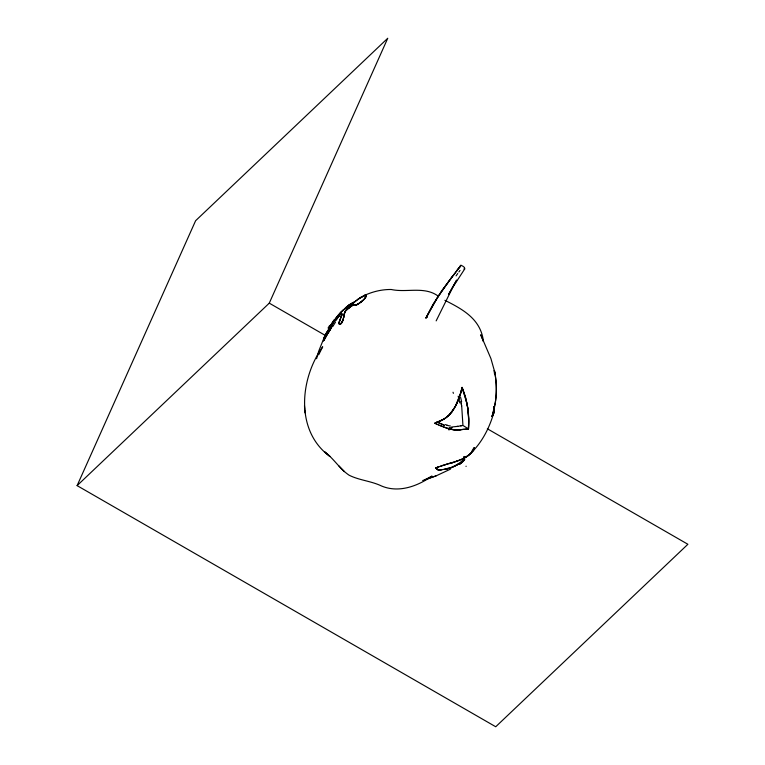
<?xml version="1.0" encoding="UTF-8"?>
<svg xmlns="http://www.w3.org/2000/svg" width="765" height="765" viewBox="0 0 765 765"><rect width="100%" height="100%" fill="white"/><g stroke="black" fill="none" stroke-linecap="round" stroke-linejoin="round"><path stroke-width="1.15" d="M333.664 320.851L334.133 320.363M467.798 408.443L468.706 418.771L468.515 428.907L462.94 425.464L461.716 406.435M343.705 317.657L344.374 313.956M344.336 314.386L344.25 315.19M346.669 309.739L344.891 311.967L344.317 314.673M338.694 316.136L340.349 314.291A2.544 0.497 -52.3 0 1 340.588 314.099L341.869 314.042A7.43 1.607 -55.3 0 1 341.907 314.444L339.526 321.128A15.214 3.089 -55.7 0 0 339.172 322.151L339.144 322.457A11.418 2.247 -56.4 0 0 339.067 323.251L339.354 324.025A20.005 3.863 -54.8 0 0 339.803 324.121L340.253 324.178A6.244 1.081 -48.6 0 0 340.415 324.159A4.867 0.813 -47.6 0 0 340.75 323.968L343.016 320.105L342.634 321.233M344.393 313.774L344.566 312.828M494.544 373.511L494.391 370.796L490.92 358.565L480.736 334.764L483.432 341.506C480.946 319.225 462.921 309.337 444.886 300.31M344.413 313.564L344.518 312.99A7.086 1.989 -47.7 0 1 344.738 312.302L344.891 311.967A3.337 0.908 -48.2 0 1 345.168 311.441L345.397 311.116M343.131 319.713L344.288 314.874M344.193 315.448L341.869 322.763M463.896 268.936L464.68 269.003L464.661 268.238A6.962 4.045 37.2 0 1 464.46 267.463L462.854 266.172A2.085 1.214 37.2 0 1 462.548 266.029L460.951 265.254L456.571 270.934M460.941 392.139L462.07 387.434L465.627 397.762L467.731 408.003M493.846 406.798L494.066 410.48A24.882 17.222 20.4 0 1 493.664 413.129L493.502 413.645A23.18 16.046 20.3 0 1 492.105 416.476L495.328 402.524A90.796 82.61 52.8 0 0 494.353 370.518L494.563 371.685M316.605 358.709L318.651 351.336L324.398 336.963M460.721 392.933L455.252 406.626M323.997 338.866L323.672 340.655A5.938 0.593 -65.1 0 0 324.035 340.109L324.494 339.268M323.7 339.717L323.423 340.874L324.236 339.727M361.032 301.821A14.076 2.964 -38.2 0 1 359.646 302.864A13.885 3.022 -38.2 0 0 361.682 301.4C363.279 300.262 366.971 297.193 365.565 295.338M365.957 296.198L365.622 295.338A7.507 1.492 -36.5 0 0 365.288 295.357M327.458 332.574L328.969 329.007M494.075 409.428L494.075 409.361A26.326 18.226 20.4 0 1 493.674 413.138C489.734 426.717 483.365 439.732 473.736 450.203M333.444 321.969L334.324 320.325M327.506 332.431L327.946 331.168M323.825 339.373L323.729 340.568M459.21 397.733L461.037 391.804A86.789 84.915 -27.1 0 0 462.07 387.434L467.004 403.748A138.197 83.586 37.7 0 1 467.855 408.912M327.573 332.22L328.673 329.399L327.114 332.201M361.682 296.887L365.622 295.338A6.474 1.301 -37.3 0 1 366.005 295.462L365.68 296.954M474.004 448.749L474.329 447.831M333.062 323.26L333.196 322.897M365.632 297.04L365.402 297.623A6.789 1.578 -42.4 0 1 365.259 297.939M458.924 398.517L456.141 404.943L452.335 411.178M341.286 316.739L341.544 316.069A10.777 2.391 -54.2 0 0 341.85 314.998L341.869 314.042M348.84 305.149L345.866 307.645L351.393 303.581M340.224 319.301L339.125 322.543A11.494 2.257 -56.4 0 0 339.067 323.318L339.364 324.044A19.488 3.768 -54.7 0 0 339.823 324.121L339.851 324.217M328.061 330.882L331.455 324.102L330.078 326.473M340.043 319.741L339.125 322.562A12.183 2.41 -56.3 0 0 339.038 323.346M341.142 317.102L340.176 319.426M340.922 317.638L341.888 314.817A8.09 1.769 -54.8 0 0 341.898 314.453M334.315 320.411L334.095 320.87L337.834 315.639L333.387 322.428M333.339 322.543L333.999 321.09M342.557 321.415L340.454 324.102M328.596 329.572L329.572 327.468M344.766 312.263L345.627 310.81A1.798 0.488 -48.4 0 1 345.847 310.561L348.706 308.085M460.903 265.302L460.712 265.704C447.898 282.103 435.314 298.876 426.325 317.752M328.797 329.093L329.772 327.057M365.469 297.47L363.461 299.957M77.112 485.622L195.611 220.722L387.759 38.25L269.27 303.15L77.112 485.622L495.73 726.75L687.888 544.278L487.362 428.782M325.249 335.835L327.602 331.322M436.155 320.879L452.765 287.334L464.69 268.993M325.316 335.701L326.091 334.104M318.67 354.845L322.696 346.765C299.765 378.809 294.936 431.03 329.992 456.514L324.771 451.924C333.846 458.684 339.727 468.926 349.127 475.218C358.737 480.047 369.772 480.908 379.65 485.134C397.264 493.741 417.059 486.607 432.024 476.088L424.718 479.827M425.904 318.211L437.475 297.509L452.01 276.853M329.705 327.191L330.289 326.091M425.914 317.81A2.744 1.128 25.4 0 1 426.029 317.638L433.067 304.346L441.998 290.404L460.712 265.704M473.592 449.648C469.06 457.556 459.689 460.463 451.455 462.844M324.723 338.866L325.689 337.145M325.555 337.375L326.005 336.571M324.436 339.373L325.058 338.264A22.309 0.507 -60 0 0 324.178 339.717M325.842 336.868L326.33 336.007M326.129 336.351L326.502 335.701M330.528 325.67L331.322 324.322M326.426 335.825L326.808 335.156M327.525 331.465L327.879 330.843M326.732 335.3L327.449 334.047M327.047 334.745L327.678 333.645M327.745 331.063L328.596 329.629M327.305 334.295L328.759 331.79M327.659 333.683L330.939 328.128M330.212 329.352L330.576 328.74M324.054 340.043L323.672 340.655M328.481 329.811L330.633 326.33M330.633 328.634L332 326.378M330.719 328.491L332.431 325.67M328.826 329.237L329.533 328.08M331.388 327.372L332.804 325.058M329.199 328.634L332.096 324.054M334.841 319.55L338.675 314.702M454.659 407.659L449.284 414.745A30.38 29.72 -27.1 0 1 443.834 419.144L434.654 423.246L438.479 424.919M333.951 320.535L333.55 321.004A15.568 1.568 -64 0 0 332.938 321.816L331.57 323.911L331.838 323.48M333.425 321.989L332.689 323.136M335.586 320.631L340.683 314.023A4.494 0.928 -53.4 0 1 341.104 313.803L341.391 313.746A8.673 1.884 -54.9 0 1 341.984 314.453M331.972 324.255L332.632 323.241A8.434 0.669 -57.3 0 0 333.081 322.543L333.798 321.386L331.742 324.599M332.192 322.926L332.88 321.912A15.405 1.501 -63.7 0 1 333.282 321.357M336.055 319.913L336.514 319.206M464.46 457.7L463.915 458.512M336.418 319.349L337.327 318.02M336.676 318.967L339.564 315.094A3.022 0.622 -52.6 0 1 340.358 314.262L340.683 314.023M464.441 457.738L461.601 461.324L457.26 464.843M456.074 275.849L457.728 273.535M458.876 271.986L460.014 270.437M341.716 322.993L340.09 324.207M333.55 320.994L334.009 320.487M345.598 310.858L345.818 310.59A2.926 0.794 -48.4 0 1 346.191 310.198L348.027 308.601M337.872 315.601L339.067 314.272M338.933 314.425L340.903 312.283M339.354 313.956L340.282 312.952M340.157 313.086L345.35 308.41M340.597 312.608L343.246 309.997M470.963 453.272L472.818 450.996L468.725 455.261M341.027 312.149L341.687 311.46M346.325 307.157L345.866 307.673L347.147 306.975M470.609 453.626L463.973 458.264L455.73 461.582M342.366 310.8L343.16 310.074M346.488 307.004L347.425 306.22M426.029 317.638L426.421 317.418A3.882 1.597 25.4 0 1 426.784 317.351L427.281 317.36M363.126 300.253L362.6 300.693M343.475 309.806L344.862 308.744M343.552 309.739L346.918 307.454M347.559 306.115L350.399 304.145A26.947 25.675 65.6 0 1 352.636 302.911L352.933 302.825M347.865 308.725C350.16 307.673 353.086 303.303 355.658 305.12A2.677 0.842 -41.1 0 0 355.868 305.149L356.041 305.13A2.094 0.66 -41.1 0 0 356.308 305.044L359.655 302.959M358.661 303.705A11.886 2.706 -38.3 0 0 360.267 302.548L361.348 301.697A11.934 2.591 -38.2 0 0 362.591 300.683M355.343 301.314L356.127 300.702M459.316 463.389L451.56 467.587M352.369 303.552A10.041 0.966 -38.4 0 0 353.879 302.443L359.799 298.034M354.472 301.974L354.989 301.582M356.691 300.272L356.968 300.062A15.042 2.85 -37.6 0 1 357.714 299.392L359.311 298.36M348.333 308.372L348.936 307.913M459.143 463.533L454.888 466.181L449.457 468.257M348.792 308.018L349.49 307.501M349.567 307.444L350.074 307.071M353.028 303.045L347.52 306.736M350.313 306.899L354.08 304.623L355.457 304.986M358.278 299.096L364.876 295.472M352.77 303.227L350.494 304.805M468.037 455.777L463.973 458.264M352.445 303.466L351.039 304.441M350.743 306.593L351.374 306.143M358.403 303.839L359.158 303.322M358.709 303.638L357.896 304.183M349.022 305.025L350.121 304.317M358.25 303.944L355.534 305.044A10.959 3.462 -39.5 0 1 355.419 304.919L355.228 304.69A6.33 1.951 -44.8 0 0 354.998 304.537L354.922 304.489A4.294 1.358 -45.3 0 0 354.252 304.508M359.684 298.111L360.439 297.623M347.951 306.459L346.593 307.32A8.492 0.641 -39.4 0 1 345.799 307.788M360.172 297.795L361.874 296.782A3.988 0.555 -30.9 0 1 362.677 296.361L363.643 295.921M457.059 464.967L450.088 468.075M357.571 304.384L357.14 304.642A4.217 1.262 -40.2 0 1 356.519 304.948L356.289 305.053M360.812 297.394L361.319 297.097M346.593 307.32L345.962 307.664M350.38 304.154L353.879 302.414M450.451 469.155L436.136 475.849L422.653 480.544M351.795 303.37L352.77 302.902M340.492 324.083L340.559 324.064A7.201 1.234 -48.3 0 1 340.301 324.121L340.32 324.15M363.93 295.653C372.478 291.666 381.764 289.371 391.231 289.495C406.598 292.88 424.221 286.024 437.934 295.931M440.334 466.315L444.465 464.9M440.057 466.421L442.906 465.416M436.155 422.768L444.197 418.914A30.026 29.376 -27.1 0 0 448.73 415.309C454.869 409.323 458.34 401.185 460.683 393.076A85.804 83.959 -27.1 0 0 462.07 387.434A93.359 56.428 37.7 0 1 466.334 401.07M439.942 466.459L435.562 467.931L438.402 470.073L441.874 469.777M436.48 467.645L438.804 466.87M427.817 478.737L436.136 475.849M457.671 460.932L451.905 462.72M442.639 465.512L444.934 464.757M437.322 467.377L438.087 467.119M451.092 467.75L445.125 469.261M444.542 464.881L445.287 464.642M435.562 467.931L436.452 467.654M450.174 463.198L445.029 464.728L447.755 463.886M449.877 468.142L443.91 469.471M449.351 468.285L440.726 469.959M449.916 463.274L451.876 462.729M462.529 425.512L457.088 426.478M356.117 305.111L355.534 305.044M457.719 426.354L451.484 427.042M365.192 295.395L365.67 295.338M460.597 425.789L461.735 425.617M463.246 429.414L461.458 429.653M463.963 429.318L457.661 429.978M463.475 429.385L464.326 429.27M464.279 429.28L466.545 429.031A114.75 27.884 27.4 0 1 468.515 428.907L465.493 429.136M438.613 424.977L446.674 428.104A22.348 5.431 27.4 0 0 450.413 429.175L455.864 429.959L461.094 429.701M439.588 470.121C441.663 469.853 437.58 470.647 437.083 469.299M460.731 429.748L459.23 429.892M457.623 429.978L454.907 429.901M439.129 470.15L435.926 468.266M454.429 429.863L449.227 428.878A21.707 5.279 27.4 0 1 447.114 428.247L439.416 425.321M444.197 425.158L440.611 423.628M444.398 425.244L439.98 423.361M439.349 423.083L440.114 423.418M438.708 422.806L439.464 423.131M438.058 422.519L438.814 422.844M436.174 423.915L436.939 424.25M437.417 422.232L438.154 422.557M436.767 421.945L437.494 422.261M269.27 303.15L325.087 335.3M338.866 465.885L344.413 471.661M494.324 370.518L494.515 373.655L494.601 372.125M466.449 401.099L467.08 404.169M460.798 401.443L461.448 404.781M461.238 403.633L461.343 404.236M461.448 404.828L461.639 405.928M461.553 405.431L461.658 406.024M304.47 405.766L304.747 408.95M304.805 409.782L305.072 412.89M333.875 320.65A10.146 0.937 -62.5 0 1 334.095 320.43A8.205 0.65 -58.8 0 1 334.19 320.325M333.492 320.831A16.017 1.779 -65.4 0 1 333.846 320.43M333.31 321.118A60.225 23.858 74.2 0 1 333.836 320.133M344.652 308.697A20.406 13.483 -8.2 0 1 345.397 308.18M345.235 308.066A21.315 14.277 -7.5 0 1 346.555 307.253M354.453 302.012A9.926 0.908 -38.2 0 1 352.971 303.112M361.07 301.917A13.397 2.764 -38.2 0 0 362.438 300.836L364.676 298.733A4.246 1.243 -37.3 0 0 365.278 297.929M344.537 312.847A6.923 1.96 -47.5 0 1 344.728 312.283M332.058 324.704A38.097 6.082 -58.4 0 1 335.28 319.588M329.352 331.082A26.918 0.842 -59 0 1 330.633 328.931M325.871 336.39A34.033 4.858 -56.9 0 1 326.875 334.621M324.054 338.943A7.727 1.119 -65.5 0 1 324.714 337.26M324.542 337.508A6.799 1.071 -65.1 0 1 325.316 335.73M330.356 326.502A28.171 3.49 -55.6 0 1 331.331 324.991M452.555 411.341A33.526 32.799 -27.1 0 1 434.644 423.217M467.912 408.921A168.042 101.64 37.7 0 1 468.476 428.888M467.578 407.726A166.713 100.684 37.8 0 1 468.352 428.83M446.607 468.849A45.804 3.567 -18.4 0 1 448.061 468.17M493.655 413.129A22.864 15.826 20.5 0 1 492.105 416.476L492.373 416.026A22.826 15.816 20.1 0 0 493.932 411.847L493.808 406.559A48.96 33.918 20.2 0 1 494.152 409.371M494.458 370.509A92.823 84.446 52.8 0 1 492 416.428M467.052 404.092A138.532 83.94 37.5 0 1 467.673 407.755M455.242 429.863A26.249 6.388 27.4 0 1 447.018 428.276M449.284 463.628A43.194 1.186 -13.1 0 1 452.899 462.624M474.424 447.86A21.2 15.979 13.6 0 1 473.162 451.111M464.164 456.762A32.321 22.749 -85.4 0 1 463.447 457.9M464.728 459.574A26.727 20.598 87.8 0 1 459.669 464.269M464.613 459.392A26.775 20.779 87 0 1 459.43 464.25M466.229 466.258A48.75 0.755 -6.5 0 1 465.942 466.287M351.546 303.982A17.786 1.195 -36.9 0 1 350.16 304.91M331.953 324.618A39.101 6.789 -58.5 0 1 335.453 319.072M453.023 392.235A76.883 28.582 55.6 0 1 453.406 393.353M458.168 396.203A106.928 50.452 49.8 0 1 459.794 402.878M460.578 397.274A103.361 49.868 49 0 1 461.62 401.864M450.403 426.009A30.705 8.817 34.5 0 1 447.085 425.292M447.276 425.264A20.837 6.598 38 0 1 445.393 424.556M452.067 427.683A30.371 9.677 38.2 0 1 449.141 427.587M449.992 429.5A19.029 6.426 40.2 0 1 448.644 429.796M464.24 456.447A33.478 23.074 -84.5 0 1 463.906 457.001M473.803 447.812A21.869 15.922 -4.2 0 1 472.053 450.7M447.257 463.992A41.903 1.272 -12.8 0 1 449.342 463.389M364.341 295.28A8.673 1.673 -35.7 0 1 365.67 295.06M355.103 301.477A11.905 0.928 -38 0 1 353.784 302.481M353.946 302.242A8.874 0.708 -38.1 0 1 353.057 302.902M349.538 305.646A19.508 1.434 -37.2 0 1 348.496 306.316M348.065 306.583A19.785 0.975 -35.9 0 1 346.861 307.32M349.337 306.899A26.746 15.835 -11.3 0 1 349.892 306.65M346.507 309.175A21.344 12.517 -11.9 0 1 348.773 307.96M341.678 311.671A11.36 2.878 -50.4 0 1 342.318 311.039M331.322 324.838A17.805 1.578 -63.2 0 1 332.756 322.562M332.651 322.887A17.681 1.76 -63.9 0 1 332.966 322.419M334.238 320.229A6.283 0.516 -59.6 0 1 334.276 320.267M328.07 328.032A30.81 6.78 -54.1 0 1 329.686 325.412M330.863 327.659A42.448 9.792 -53.7 0 1 331.484 326.684M326.712 332.335A25.761 7.459 -66.9 0 1 327.21 331.455M323.519 339.278A8.539 1.865 -65.5 0 1 326.492 332.603M323.777 339.43A7.268 1.042 -65.5 0 1 323.968 338.876M328.453 332.622A28.305 1.76 -58.7 0 1 330.901 328.481M332.746 326.54A41.052 5.192 -58.3 0 1 335.519 322.084M335.06 320.927A32.446 3.538 -58.1 0 1 335.453 320.325M336.447 317.743A19.479 6.646 -53.2 0 1 337.327 316.509M337.996 316.882A7.927 2.4 -53.4 0 1 338.627 316.05M340.616 314.138A4.475 0.889 -52.7 0 1 341.094 313.841A6.818 1.434 -54.3 0 1 341.429 313.784M341.486 313.688A10.662 2.333 -58.3 0 1 341.735 314.099M339.096 323.499A10.624 2.085 -56.6 0 1 339.077 323.299M339.316 323.978A14.153 2.792 -56.3 0 1 338.972 323.681M339.717 324.284A20.148 3.902 -56.6 0 1 339.411 323.844M344.193 314.099A31.298 9.39 -44.7 0 1 344.221 313.669M346.66 309.94A8.683 2.677 -49.2 0 1 347.74 309.012M351.518 305.732A15.644 6.168 -50 0 1 352.732 304.977M353.143 304.91A8.205 2.744 -46.6 0 1 354.023 304.508M353.918 304.69A5.02 1.587 -45.2 0 1 354.214 304.575M366.425 296.332A21.267 4.609 -44.1 0 1 366.311 296.782M460.281 266.086A1.377 0.803 37.2 0 0 460.157 266.268L460.138 266.344A1.826 1.061 37.2 0 0 460.148 266.775M456.581 280.239L448.739 294.2L456.581 280.239"/></g></svg>
